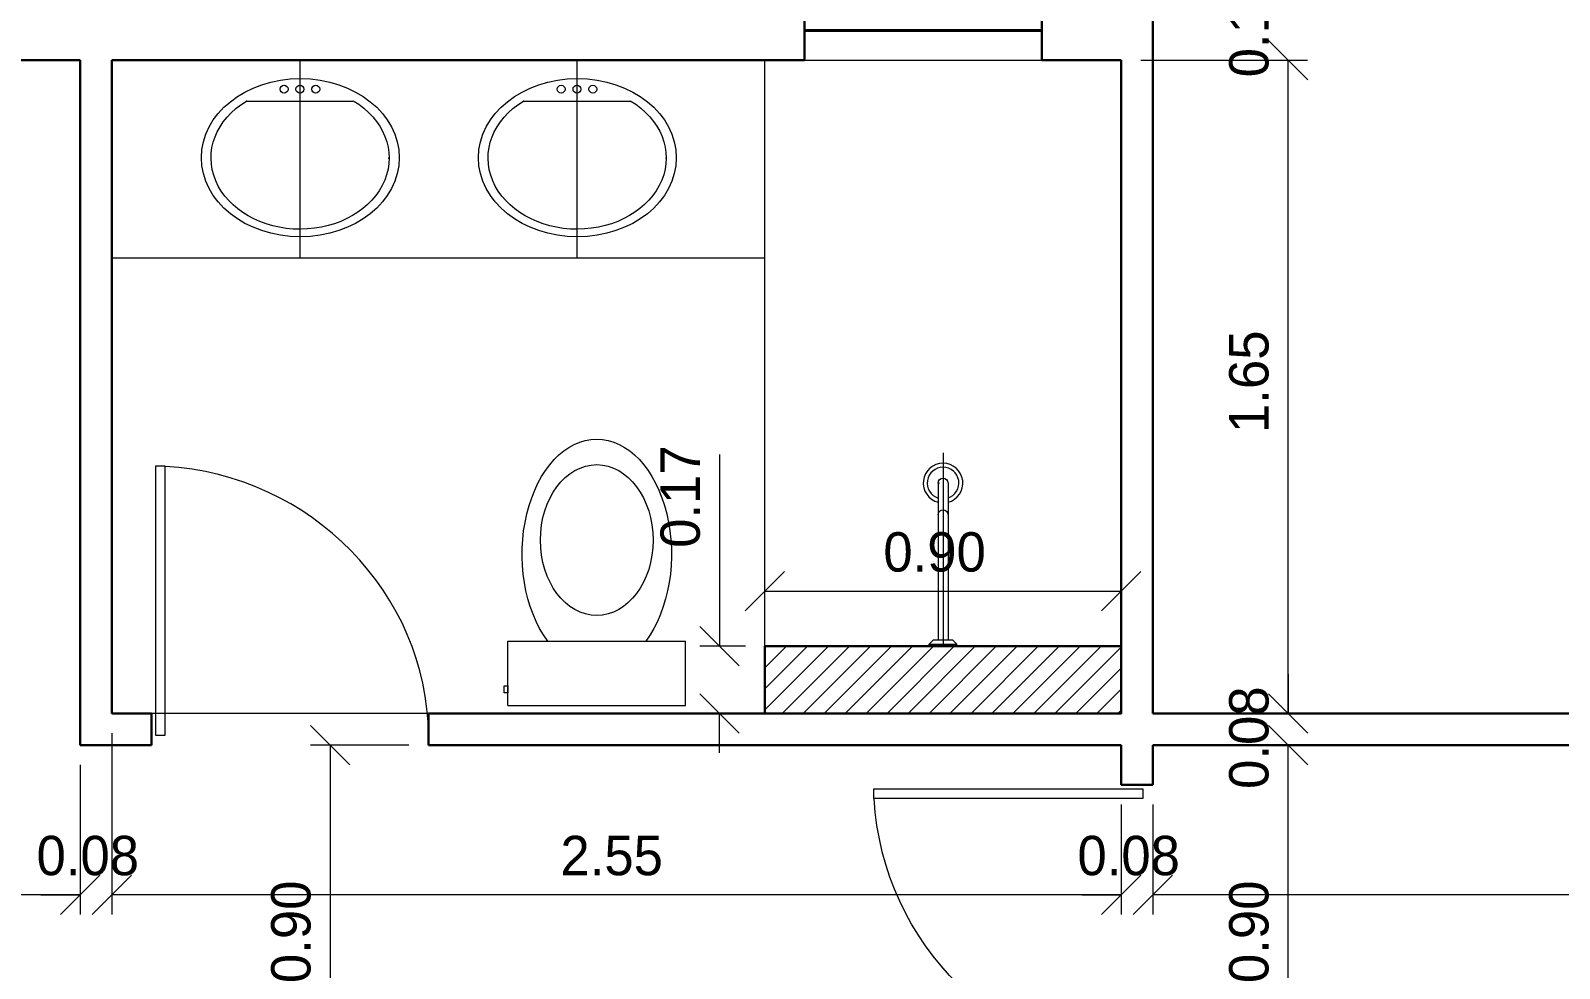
# Model space of a CAD drawing. Header units: metres. Extents: x 2.9 to 62.3, y 8 to 50.1.
# Drawn here: x 12.499 to 16.362, y 18.845 to 21.214 of the extents above; entities that cross this region are included whole.
import ezdxf
from ezdxf.enums import TextEntityAlignment as Align

# ---------------------------------------------------------------- set-up
doc = ezdxf.new("R2010")
doc.units = ezdxf.units.M
doc.header["$MEASUREMENT"] = 0
doc.linetypes.add('DGN Style 4', pattern=[1.626995, 0.812989, -0.406495, 0.001016, -0.406495])
doc.layers.get('Defpoints').update_dxf_attribs({"lineweight": 0})
for name, color, linetype, lineweight in [('00-EDIFICACOES TÉRREO', 7, 'Continuous', 0), ('24 - Textos Gerais', 7, 'Continuous', 0), ('34 - Mobiliário', 7, 'Continuous', 0), ('CORNIJAS_VAR NA PLANTA PTIPO 1', 7, 'Continuous', 0), ('Cotas', 13, 'Continuous', 0), ('Level 14', 7, 'Continuous', 0), ('Level 36', 7, 'Continuous', 0), ('Level 45', 7, 'Continuous', 0), ('Level 7', 7, 'Continuous', 0)]:
    doc.layers.add(name, color=color, linetype=linetype, lineweight=lineweight)
doc.styles.add('Style-INTL_ENGINEERING', font='INTL_ENGINEERING.shx')
doc.dimstyles.get("Standard").update_dxf_attribs({"dimtxt": 0.18, "dimasz": 0.18, "dimexe": 0.18, "dimexo": 0.0625, "dimgap": 0.09, "dimtad": 0, "dimtih": 1, "dimtoh": 1, "dimdec": 4, "dimzin": 1, "dimdsep": 46, "dimtxsty": 'Standard', "dimcen": 0, "dimadec": 0, "dimazin": 0, "dimtfac": 1, "dimtdec": 4, "dimtofl": 0, "dimtmove": 0, "dimatfit": 3, "dimfxl": 0, "dimtolj": 1, "dimtzin": 1, "dimarcsym": 0})

# ---------------------------------------------------------------- blocks, each defined once
blk = doc.blocks.new('*U20')
at = {"layer": '24 - Textos Gerais', "color": 172, "linetype": 'Continuous', "lineweight": 0}
for p, q in [((-0.2441, 0.035), (-0.2441, -0.035)), ((-0.2441, 0.035), (-0.2391, 0.035)), ((-0.2391, 0.035), (-0.2391, -0.035)), ((-0.2291, 0.025), (-0.2391, 0.035)), ((-0.2291, -0.025), (-0.2291, 0.025)), ((0.168, 0.0125), (-0.2291, 0.0125)), ((-0.2441, -0.035), (-0.2391, -0.035)), ((-0.2391, -0.035), (-0.2291, -0.025)), ((0.168, -0.0125), (-0.2291, -0.0125))]:
    blk.add_line(p, q, dxfattribs=at)
at = {"layer": '24 - Textos Gerais', "color": 172, "linetype": 'DGN Style 4', "lineweight": 13}
blk.add_line((0.2441, 0), (-0.2441, 0), dxfattribs=at)
at = {"layer": '24 - Textos Gerais', "color": 172, "linetype": 'Continuous', "lineweight": 0}
for radius, start, end in [(0.05, 194.4775, 165.5225), (0.04, 198.21, 161.79)]:
    blk.add_arc((0.168, 0), radius, start, end, dxfattribs=at)
at = {"layer": '24 - Textos Gerais', "color": 172, "linetype": 'Continuous', "lineweight": 0, "extrusion": (0, 0, -1)}
for centre in [(-0.088, 0), (-0.168, 0)]:
    blk.add_arc(centre, 0.0125, 90, 270, dxfattribs=at)
at = {"layer": '24 - Textos Gerais', "color": 172, "linetype": 'Continuous', "lineweight": 0}
blk.add_point((0.168, 0.011), dxfattribs=at)
blk = doc.blocks.new('*U21')
at = {"layer": '24 - Textos Gerais', "color": 172, "linetype": 'Continuous', "lineweight": 13}
blk.add_line((-0.147, -0.136), (-0.147, 0.133), dxfattribs=at)
at = {"layer": '24 - Textos Gerais', "color": 172, "linetype": 'DGN Style 4', "lineweight": 13}
blk.add_line((-0.25, -0.001), (0.25, -0.001), dxfattribs=at)
at = {"layer": '24 - Textos Gerais', "color": 172, "linetype": 'Continuous', "lineweight": 13}
for centre in [(-0.177, 0.039), (-0.177, -0.001), (-0.177, -0.041)]:
    blk.add_circle(centre, 0.01, dxfattribs=at)
blk.add_ellipse((-0.004, 0), major_axis=(0, 0.25), ratio=0.8, dxfattribs=at)
at = {"layer": '24 - Textos Gerais', "color": 172, "linetype": 'Continuous', "lineweight": 13, "extrusion": (0, 0, -1)}
blk.add_ellipse((-0.0033, -0.0006), major_axis=(0, 0.225), ratio=0.8, start_param=5.350888, end_param=10.349301, dxfattribs=at)
at = {"layer": '24 - Textos Gerais', "color": 172, "linetype": 'Continuous', "lineweight": 13}
for p in [(-0.003, 0.224), (-0.003, 0.224), (-0.147, -0.136)]:
    blk.add_point(p, dxfattribs=at)
blk = doc.blocks.new('SANCXP')
at = {"layer": '24 - Textos Gerais', "color": 172, "linetype": 'Continuous', "lineweight": 0}
for p, q in [((0.06, -0.4488), (0.06, 0.4488)), ((0.06, 0.4488), (0.3864, 0.4488)), ((0.3864, -0.4488), (0.3864, 0.4488)), ((0.06, -0.4488), (0.3864, -0.4488))]:
    blk.add_line(p, q, dxfattribs=at)
at = {"layer": '24 - Textos Gerais', "color": 172, "linetype": 'Continuous', "lineweight": 0, "extrusion": (0, 0, -1), "flags": 128}
blk.add_lwpolyline([(-0.1252, -0.4682), (-0.1601, -0.4682), (-0.1601, -0.4492), (-0.1252, -0.4492)], close=True, dxfattribs=at)
at = {"layer": '24 - Textos Gerais', "color": 172, "linetype": 'Continuous', "lineweight": 0}
blk.add_ellipse((0.825, 0.0001), major_axis=(-0.5814, 0), ratio=0.649123, start_param=0.716078, end_param=5.567107, dxfattribs=at)
at = {"layer": '24 - Textos Gerais', "color": 172, "linetype": 'Continuous', "lineweight": 0, "extrusion": (0, 0, -1)}
blk.add_ellipse((0.8964, 0.0001), major_axis=(0.381, 0), ratio=0.746923, dxfattribs=at)
blk = doc.blocks.new('*U23')
at = {"layer": '24 - Textos Gerais', "color": 172, "linetype": 'Continuous', "lineweight": 13}
blk.add_line((-0.147, -0.136), (-0.147, 0.133), dxfattribs=at)
at = {"layer": '24 - Textos Gerais', "color": 172, "linetype": 'DGN Style 4', "lineweight": 13}
blk.add_line((-0.25, -0.001), (0.25, -0.001), dxfattribs=at)
at = {"layer": '24 - Textos Gerais', "color": 172, "linetype": 'Continuous', "lineweight": 13}
for centre in [(-0.177, 0.039), (-0.177, -0.001), (-0.177, -0.041)]:
    blk.add_circle(centre, 0.01, dxfattribs=at)
blk.add_ellipse((-0.004, 0), major_axis=(0, 0.25), ratio=0.8, dxfattribs=at)
at = {"layer": '24 - Textos Gerais', "color": 172, "linetype": 'Continuous', "lineweight": 13, "extrusion": (0, 0, -1)}
blk.add_ellipse((-0.0033, -0.0006), major_axis=(0, 0.225), ratio=0.8, start_param=5.350888, end_param=10.349301, dxfattribs=at)
at = {"layer": '24 - Textos Gerais', "color": 172, "linetype": 'Continuous', "lineweight": 13}
for p in [(-0.003, 0.224), (-0.003, 0.224), (-0.147, -0.136)]:
    blk.add_point(p, dxfattribs=at)
blk = doc.blocks.new('*U19')
at = {"layer": 'Level 36', "color": 172, "linetype": 'Continuous', "lineweight": 13}
for p, q in [((-16.145, 1.58), (-16.145, 3.23)), ((-16.145, 2.73), (-17.795, 2.73)), ((-16.145, 2.73), (-17.795, 2.73))]:
    blk.add_line(p, q, dxfattribs=at)
at = {"layer": '24 - Textos Gerais', "color": 172, "linetype": 'Continuous', "lineweight": 13, "rotation": 270}
for name, p in [('*U21', (-17.319, 2.98)), ('*U23', (-16.619, 2.98))]:
    blk.add_blockref(name, p, dxfattribs=at)
at = {"layer": '24 - Textos Gerais', "color": 172, "linetype": 'Continuous', "lineweight": 0, "extrusion": (0, 0, -1), "xscale": 0.5000000000216841, "yscale": 0.5000000000216841, "zscale": 0.5000000000216841, "rotation": 89.99946639056465}
blk.add_blockref('SANCXP', (16.57, 1.57), dxfattribs=at)
at = {"layer": '24 - Textos Gerais', "color": 172, "linetype": 'Continuous', "lineweight": 0, "rotation": 90}
blk.add_blockref('*U20', (-15.695, 1.9941), dxfattribs=at)
blk = doc.blocks.new('P70D_1')
at = {"layer": 'Level 14', "color": 7, "linetype": 'Continuous', "lineweight": 13}
for p, q in [((0.035, 0.705), (0.01, 0.705)), ((0.01, 0.705), (0.01, 0.025)), ((0.035, 0.025), (0.035, 0.705)), ((0.01, 0.025), (0.035, 0.025))]:
    blk.add_line(p, q, dxfattribs=at)
blk.add_ellipse((0.0073, 0.032), major_axis=(0.6611, -0.2141), ratio=0.965677, start_param=0.313159, end_param=1.833935, dxfattribs=at)
at = {"layer": 'Level 7', "color": 7, "linetype": 'Continuous', "lineweight": 30}
for p, q in [((0, 0), (0, 0.08)), ((0.7, 0), (0.7, 0.08))]:
    blk.add_line(p, q, dxfattribs=at)
blk = doc.blocks.new('J140B1')
at = {"layer": '34 - Mobiliário', "color": 7, "linetype": 'Continuous', "lineweight": 40}
blk.add_line((0, 0.075), (0.6, 0.075), dxfattribs=at)
at = {"layer": 'CORNIJAS_VAR NA PLANTA PTIPO 1', "color": 7, "linetype": 'Continuous', "lineweight": 30}
for p, q in [((0, 0), (0, 0.15)), ((0.6, 0), (0.6, 0.15))]:
    blk.add_line(p, q, dxfattribs=at)
at = {"layer": 'CORNIJAS_VAR NA PLANTA PTIPO 1', "color": 7, "linetype": 'Continuous', "lineweight": 0}
for p, q in [((0, 0.15), (0.6, 0.15)), ((0, 0), (0.6, 0))]:
    blk.add_line(p, q, dxfattribs=at)
blk = doc.blocks.new('P70D')
at = {"layer": '00-EDIFICACOES TÉRREO', "color": 7, "linetype": 'Continuous', "lineweight": 13}
for p, q in [((0.035, 0.705), (0.01, 0.705)), ((0.01, 0.705), (0.01, 0.025)), ((0.035, 0.025), (0.035, 0.705)), ((0.01, 0.025), (0.035, 0.025))]:
    blk.add_line(p, q, dxfattribs=at)
blk.add_ellipse((0.0073, 0.032), major_axis=(0.6611, -0.2141), ratio=0.965677, start_param=0.313159, end_param=1.833935, dxfattribs=at)
at = {"layer": 'CORNIJAS_VAR NA PLANTA PTIPO 1', "color": 7, "linetype": 'Continuous', "lineweight": 30}
for p, q in [((0, 0), (0, 0.08)), ((0.7, 0), (0.7, 0.08))]:
    blk.add_line(p, q, dxfattribs=at)
blk = doc.blocks.new('_Oblique')
at = {"color": 0, "linetype": 'ByBlock', "lineweight": -2}
blk.add_line((0.5, 0.5), (-0.5, -0.5), dxfattribs=at)
blk = doc.blocks.new('*D496')
at = {"layer": 'Cotas', "color": 2, "linetype": 'Continuous', "lineweight": 0}
for p, q in [((15.3841, 19.409), (15.7258, 19.409)), ((15.6763, 18.509), (15.6763, 19.409)), ((15.755, 18.509), (15.6268, 18.509))]:
    blk.add_line(p, q, dxfattribs=at)
at = {"layer": 'Defpoints'}
for p in [(15.3346, 19.409), (15.6763, 19.409), (15.6763, 18.959), (15.8045, 18.509)]:
    blk.add_point(p, dxfattribs=at)
at = {"layer": 'Cotas', "color": 2, "linetype": 'Continuous', "lineweight": 0, "xscale": 0.0995, "yscale": 0.0995, "zscale": 0.0995}
for p, rotation in [((15.6763, 19.409), 90), ((15.6763, 18.509), 270)]:
    blk.add_blockref('_Oblique', p, dxfattribs=dict(at, rotation=rotation))
at = {"layer": 'Cotas', "color": 2, "linetype": 'Continuous', "lineweight": 0, "style": 'Style-INTL_ENGINEERING'}
blk.add_text('0.90', height=0.0995, rotation=90, dxfattribs=at).set_placement((15.5771, 18.8082), align=Align.MIDDLE_LEFT)
blk = doc.blocks.new('*D497')
at = {"layer": 'Cotas', "color": 2, "linetype": 'Continuous', "lineweight": 0}
for p, q in [((15.6763, 19.5885), (15.6763, 19.489)), ((15.3841, 19.489), (15.7258, 19.489)), ((15.3841, 19.409), (15.7258, 19.409)), ((15.6763, 19.3095), (15.6763, 19.409))]:
    blk.add_line(p, q, dxfattribs=at)
at = {"layer": 'Defpoints'}
for p in [(15.3346, 19.489), (15.6763, 19.489), (15.6763, 19.449), (15.3346, 19.409)]:
    blk.add_point(p, dxfattribs=at)
at = {"layer": 'Cotas', "color": 2, "linetype": 'Continuous', "lineweight": 0, "xscale": 0.0995, "yscale": 0.0995, "zscale": 0.0995}
for p, rotation in [((15.6763, 19.489), 270), ((15.6763, 19.409), 90)]:
    blk.add_blockref('_Oblique', p, dxfattribs=dict(at, rotation=rotation))
at = {"layer": 'Cotas', "color": 2, "linetype": 'Continuous', "lineweight": 0, "style": 'Style-INTL_ENGINEERING'}
blk.add_text('0.08', height=0.0995, rotation=90, dxfattribs=at).set_placement((15.5771, 19.2986), align=Align.MIDDLE_LEFT)
blk = doc.blocks.new('*D498')
at = {"layer": 'Cotas', "color": 2, "linetype": 'Continuous', "lineweight": 0}
for p, q in [((15.304, 21.139), (15.7258, 21.139)), ((15.6763, 19.489), (15.6763, 21.139)), ((15.3841, 19.489), (15.7258, 19.489))]:
    blk.add_line(p, q, dxfattribs=at)
at = {"layer": 'Defpoints'}
for p in [(15.2545, 21.139), (15.6763, 21.139), (15.6763, 20.314), (15.3346, 19.489)]:
    blk.add_point(p, dxfattribs=at)
at = {"layer": 'Cotas', "color": 2, "linetype": 'Continuous', "lineweight": 0, "xscale": 0.0995, "yscale": 0.0995, "zscale": 0.0995}
for p, rotation in [((15.6763, 21.139), 90), ((15.6763, 19.489), 270)]:
    blk.add_blockref('_Oblique', p, dxfattribs=dict(at, rotation=rotation))
at = {"layer": 'Cotas', "color": 2, "linetype": 'Continuous', "lineweight": 0, "style": 'Style-INTL_ENGINEERING'}
blk.add_text('1.65', height=0.0995, rotation=90, dxfattribs=at).set_placement((15.5771, 20.1976), align=Align.MIDDLE_LEFT)
blk = doc.blocks.new('*D499')
at = {"layer": 'Cotas', "color": 2, "linetype": 'Continuous', "lineweight": 0}
for p, q in [((15.6763, 21.3885), (15.6763, 21.289)), ((15.234, 21.289), (15.7258, 21.289)), ((15.304, 21.139), (15.7258, 21.139)), ((15.6763, 21.0395), (15.6763, 21.139))]:
    blk.add_line(p, q, dxfattribs=at)
at = {"layer": 'Defpoints'}
for p in [(15.1845, 21.289), (15.6763, 21.289), (15.6763, 21.214), (15.2545, 21.139)]:
    blk.add_point(p, dxfattribs=at)
at = {"layer": 'Cotas', "color": 2, "linetype": 'Continuous', "lineweight": 0, "xscale": 0.0995, "yscale": 0.0995, "zscale": 0.0995}
for p, rotation in [((15.6763, 21.289), 270), ((15.6763, 21.139), 90)]:
    blk.add_blockref('_Oblique', p, dxfattribs=dict(at, rotation=rotation))
at = {"layer": 'Cotas', "color": 2, "linetype": 'Continuous', "lineweight": 0, "style": 'Style-INTL_ENGINEERING'}
blk.add_text('0.15', height=0.0995, rotation=90, dxfattribs=at).set_placement((15.5771, 21.096), align=Align.MIDDLE_LEFT)
blk = doc.blocks.new('*D519')
at = {"layer": 'Cotas', "color": 2, "linetype": 'Continuous', "lineweight": 0}
for p, q in [((17.8346, 19.4395), (17.8346, 18.9817)), ((15.3345, 19.2595), (15.3345, 18.9817)), ((17.8346, 19.0312), (15.3345, 19.0312))]:
    blk.add_line(p, q, dxfattribs=at)
at = {"layer": 'Defpoints'}
for p in [(17.8346, 19.489), (15.3345, 19.309), (15.3345, 19.0312), (16.5845, 19.0312)]:
    blk.add_point(p, dxfattribs=at)
at = {"layer": 'Cotas', "color": 2, "linetype": 'Continuous', "lineweight": 0, "xscale": 0.0995, "yscale": 0.0995, "zscale": 0.0995, "rotation": 180}
blk.add_blockref('_Oblique', (15.3345, 19.0312), dxfattribs=at)
at = {"layer": 'Cotas', "color": 2, "linetype": 'Continuous', "lineweight": 0, "xscale": 0.0995, "yscale": 0.0995, "zscale": 0.0995}
blk.add_blockref('_Oblique', (17.8346, 19.0312), dxfattribs=at)
at = {"layer": 'Cotas', "color": 2, "linetype": 'Continuous', "lineweight": 0, "style": 'Style-INTL_ENGINEERING'}
blk.add_text('2.50', height=0.0995, dxfattribs=at).set_placement((16.4384, 19.1304), align=Align.MIDDLE_LEFT)
blk = doc.blocks.new('*D520')
at = {"layer": 'Cotas', "color": 2, "linetype": 'Continuous', "lineweight": 0}
for p, q in [((15.2545, 19.2596), (15.2545, 18.9817)), ((15.3345, 19.2595), (15.3345, 18.9817)), ((15.155, 19.0312), (15.2545, 19.0312)), ((15.434, 19.0312), (15.3345, 19.0312))]:
    blk.add_line(p, q, dxfattribs=at)
at = {"layer": 'Defpoints'}
for p in [(15.2545, 19.309), (15.3345, 19.309), (15.2545, 19.0312), (15.2945, 19.0312)]:
    blk.add_point(p, dxfattribs=at)
at = {"layer": 'Cotas', "color": 2, "linetype": 'Continuous', "lineweight": 0, "xscale": 0.0995, "yscale": 0.0995, "zscale": 0.0995}
blk.add_blockref('_Oblique', (15.2545, 19.0312), dxfattribs=at)
at = {"layer": 'Cotas', "color": 2, "linetype": 'Continuous', "lineweight": 0, "xscale": 0.0995, "yscale": 0.0995, "zscale": 0.0995, "rotation": 180}
blk.add_blockref('_Oblique', (15.3345, 19.0312), dxfattribs=at)
at = {"layer": 'Cotas', "color": 2, "linetype": 'Continuous', "lineweight": 0, "style": 'Style-INTL_ENGINEERING'}
blk.add_text('0.08', height=0.0995, dxfattribs=at).set_placement((15.1441, 19.1304), align=Align.MIDDLE_LEFT)
blk = doc.blocks.new('*D521')
at = {"layer": 'Cotas', "color": 2, "linetype": 'Continuous', "lineweight": 0}
for p, q in [((12.7045, 19.4395), (12.7045, 18.9817)), ((15.2545, 19.2596), (15.2545, 18.9817)), ((15.2545, 19.0312), (12.7045, 19.0312))]:
    blk.add_line(p, q, dxfattribs=at)
at = {"layer": 'Defpoints'}
for p in [(12.7045, 19.489), (15.2545, 19.309), (12.7045, 19.0312), (13.9795, 19.0312)]:
    blk.add_point(p, dxfattribs=at)
at = {"layer": 'Cotas', "color": 2, "linetype": 'Continuous', "lineweight": 0, "xscale": 0.0995, "yscale": 0.0995, "zscale": 0.0995, "rotation": 180}
blk.add_blockref('_Oblique', (12.7045, 19.0312), dxfattribs=at)
at = {"layer": 'Cotas', "color": 2, "linetype": 'Continuous', "lineweight": 0, "xscale": 0.0995, "yscale": 0.0995, "zscale": 0.0995}
blk.add_blockref('_Oblique', (15.2545, 19.0312), dxfattribs=at)
at = {"layer": 'Cotas', "color": 2, "linetype": 'Continuous', "lineweight": 0, "style": 'Style-INTL_ENGINEERING'}
blk.add_text('2.55', height=0.0995, dxfattribs=at).set_placement((13.8378, 19.1304), align=Align.MIDDLE_LEFT)
blk = doc.blocks.new('*D522')
at = {"layer": 'Cotas', "color": 2, "linetype": 'Continuous', "lineweight": 0}
for p, q in [((12.7045, 19.4395), (12.7045, 18.9817)), ((12.6245, 19.3595), (12.6245, 18.9817)), ((12.525, 19.0312), (12.6245, 19.0312)), ((12.804, 19.0312), (12.7045, 19.0312))]:
    blk.add_line(p, q, dxfattribs=at)
at = {"layer": 'Defpoints'}
for p in [(12.7045, 19.489), (12.6245, 19.409), (12.6245, 19.0312), (12.6645, 19.0312)]:
    blk.add_point(p, dxfattribs=at)
at = {"layer": 'Cotas', "color": 2, "linetype": 'Continuous', "lineweight": 0, "xscale": 0.0995, "yscale": 0.0995, "zscale": 0.0995}
blk.add_blockref('_Oblique', (12.6245, 19.0312), dxfattribs=at)
at = {"layer": 'Cotas', "color": 2, "linetype": 'Continuous', "lineweight": 0, "xscale": 0.0995, "yscale": 0.0995, "zscale": 0.0995, "rotation": 180}
blk.add_blockref('_Oblique', (12.7045, 19.0312), dxfattribs=at)
at = {"layer": 'Cotas', "color": 2, "linetype": 'Continuous', "lineweight": 0, "style": 'Style-INTL_ENGINEERING'}
blk.add_text('0.08', height=0.0995, dxfattribs=at).set_placement((12.5141, 19.1304), align=Align.MIDDLE_LEFT)
blk = doc.blocks.new('*D523')
at = {"layer": 'Cotas', "color": 2, "linetype": 'Continuous', "lineweight": 0}
for p, q in [((10.5245, 19.5848), (10.5245, 18.9817)), ((12.6245, 19.3595), (12.6245, 18.9817)), ((12.6245, 19.0312), (10.5245, 19.0312))]:
    blk.add_line(p, q, dxfattribs=at)
at = {"layer": 'Defpoints'}
for p in [(10.5245, 19.6343), (12.6245, 19.409), (10.5245, 19.0312), (11.5745, 19.0312)]:
    blk.add_point(p, dxfattribs=at)
at = {"layer": 'Cotas', "color": 2, "linetype": 'Continuous', "lineweight": 0, "xscale": 0.0995, "yscale": 0.0995, "zscale": 0.0995, "rotation": 180}
blk.add_blockref('_Oblique', (10.5245, 19.0312), dxfattribs=at)
at = {"layer": 'Cotas', "color": 2, "linetype": 'Continuous', "lineweight": 0, "xscale": 0.0995, "yscale": 0.0995, "zscale": 0.0995}
blk.add_blockref('_Oblique', (12.6245, 19.0312), dxfattribs=at)
at = {"layer": 'Cotas', "color": 2, "linetype": 'Continuous', "lineweight": 0, "style": 'Style-INTL_ENGINEERING'}
blk.add_text('2.10', height=0.0995, dxfattribs=at).set_placement((11.4565, 19.1304), align=Align.MIDDLE_LEFT)
blk = doc.blocks.new('*D284')
at = {"layer": 'Cotas', "color": 2, "linetype": 'Continuous', "lineweight": 0}
for p, q in [((13.455, 19.409), (13.2064, 19.409)), ((13.2559, 19.409), (13.2559, 18.509)), ((13.475, 18.509), (13.2064, 18.509))]:
    blk.add_line(p, q, dxfattribs=at)
at = {"layer": 'Defpoints'}
for p in [(13.5045, 19.409), (13.2559, 18.959), (13.2559, 18.509), (13.5245, 18.509)]:
    blk.add_point(p, dxfattribs=at)
at = {"layer": 'Cotas', "color": 2, "linetype": 'Continuous', "lineweight": 0, "xscale": 0.0995, "yscale": 0.0995, "zscale": 0.0995}
for p, rotation in [((13.2559, 19.409), 90), ((13.2559, 18.509), 270)]:
    blk.add_blockref('_Oblique', p, dxfattribs=dict(at, rotation=rotation))
at = {"layer": 'Cotas', "color": 2, "linetype": 'Continuous', "lineweight": 0, "style": 'Style-INTL_ENGINEERING'}
blk.add_text('0.90', height=0.0995, rotation=90, dxfattribs=at).set_placement((13.1566, 18.8082), align=Align.MIDDLE_LEFT)
blk = doc.blocks.new('*D300')
at = {"layer": 'Cotas', "color": 2, "linetype": 'Continuous', "lineweight": 0}
for p, q in [((14.2395, 20.1437), (14.2395, 19.659)), ((14.305, 19.659), (14.19, 19.659)), ((14.305, 19.489), (14.19, 19.489)), ((14.2395, 19.3895), (14.2395, 19.489))]:
    blk.add_line(p, q, dxfattribs=at)
at = {"layer": 'Defpoints'}
for p in [(14.2395, 20.0256), (14.2395, 19.659), (14.3545, 19.659), (14.3545, 19.489)]:
    blk.add_point(p, dxfattribs=at)
at = {"layer": 'Cotas', "color": 2, "linetype": 'Continuous', "lineweight": 0, "xscale": 0.0995, "yscale": 0.0995, "zscale": 0.0995}
for p, rotation in [((14.2395, 19.659), 270), ((14.2395, 19.489), 90)]:
    blk.add_blockref('_Oblique', p, dxfattribs=dict(at, rotation=rotation))
at = {"layer": 'Cotas', "color": 2, "linetype": 'Continuous', "lineweight": 0, "style": 'Style-INTL_ENGINEERING'}
blk.add_text('0.17', height=0.0995, rotation=90, dxfattribs=at).set_placement((14.1403, 19.9075), align=Align.MIDDLE_LEFT)
blk = doc.blocks.new('*D301')
at = {"layer": 'Cotas', "color": 2, "linetype": 'Continuous', "lineweight": 0}
for p, q in [((14.3545, 19.7085), (14.3545, 19.8475)), ((15.2545, 19.7085), (15.2545, 19.8475)), ((14.3545, 19.798), (15.2545, 19.798))]:
    blk.add_line(p, q, dxfattribs=at)
at = {"layer": 'Defpoints'}
for p in [(14.8045, 19.798), (15.2545, 19.798), (14.3545, 19.659), (15.2545, 19.659)]:
    blk.add_point(p, dxfattribs=at)
at = {"layer": 'Cotas', "color": 2, "linetype": 'Continuous', "lineweight": 0, "xscale": 0.0995, "yscale": 0.0995, "zscale": 0.0995, "rotation": 180}
blk.add_blockref('_Oblique', (14.3545, 19.798), dxfattribs=at)
at = {"layer": 'Cotas', "color": 2, "linetype": 'Continuous', "lineweight": 0, "xscale": 0.0995, "yscale": 0.0995, "zscale": 0.0995}
blk.add_blockref('_Oblique', (15.2545, 19.798), dxfattribs=at)
at = {"layer": 'Cotas', "color": 2, "linetype": 'Continuous', "lineweight": 0, "style": 'Style-INTL_ENGINEERING'}
blk.add_text('0.90', height=0.0995, dxfattribs=at).set_placement((14.6537, 19.8973), align=Align.MIDDLE_LEFT)

msp = doc.modelspace()

# ---------------------------------------------------------------- linework, layer by layer
at = {"layer": 'CORNIJAS_VAR NA PLANTA PTIPO 1', "color": 7, "linetype": 'Continuous', "lineweight": 30}
for p, q in [((15.3346, 19.489), (15.3346, 21.364)), ((12.6245, 21.139), (10.6545, 21.139)), ((12.6245, 21.139), (12.6245, 19.409)), ((12.7045, 21.139), (12.7045, 19.489)), ((14.4545, 21.139), (12.7045, 21.139)), ((15.2545, 21.139), (15.0545, 21.139)), ((15.2545, 19.489), (15.2545, 21.139)), ((12.8045, 19.489), (12.7045, 19.489)), ((15.2545, 19.489), (13.5045, 19.489)), ((17.0345, 19.489), (15.3346, 19.489)), ((12.8045, 19.409), (12.6245, 19.409)), ((15.2545, 19.409), (13.5045, 19.409)), ((15.2545, 19.409), (15.2545, 19.309)), ((15.3346, 19.309), (15.3346, 19.409)), ((17.0348, 19.409), (15.3346, 19.409))]:
    msp.add_line(p, q, dxfattribs=at)
at = {"layer": 'CORNIJAS_VAR NA PLANTA PTIPO 1', "color": 7, "linetype": 'Continuous', "lineweight": 0}
msp.add_line((13.5045, 19.489), (12.8045, 19.489), dxfattribs=at)
at = {"layer": 'Level 45', "color": 6, "linetype": 'Continuous', "lineweight": 0}
for p, q in [((14.3545, 19.4987), (14.5148, 19.659)), ((14.3545, 19.5518), (14.4618, 19.659)), ((14.3545, 19.6048), (14.4088, 19.659)), ((14.3545, 19.6578), (14.3557, 19.659)), ((14.3979, 19.489), (14.5679, 19.659)), ((14.4509, 19.489), (14.6209, 19.659)), ((14.5039, 19.489), (14.6739, 19.659)), ((14.557, 19.489), (14.727, 19.659)), ((14.61, 19.489), (14.78, 19.659)), ((14.663, 19.489), (14.833, 19.659)), ((14.7161, 19.489), (14.8861, 19.659)), ((14.7691, 19.489), (14.9391, 19.659)), ((14.8221, 19.489), (14.9921, 19.659)), ((14.8752, 19.489), (15.0452, 19.659)), ((14.9282, 19.489), (15.0982, 19.659)), ((14.9812, 19.489), (15.1512, 19.659)), ((15.0343, 19.489), (15.2043, 19.659)), ((15.0873, 19.489), (15.2545, 19.6563)), ((15.1403, 19.489), (15.2545, 19.6032)), ((15.1934, 19.489), (15.2545, 19.5502)), ((15.2464, 19.489), (15.2545, 19.4972))]:
    msp.add_line(p, q, dxfattribs=at)
at = {"layer": 'Level 45', "color": 6, "linetype": 'Continuous', "lineweight": 30, "flags": 128}
msp.add_lwpolyline([(14.3545, 19.489), (14.3545, 19.659), (15.2545, 19.659), (15.2545, 19.489)], close=True, dxfattribs=at)

# ---------------------------------------------------------------- block references
at = {"layer": 'CORNIJAS_VAR NA PLANTA PTIPO 1', "color": 7, "linetype": 'Continuous', "lineweight": 30, "xscale": 0.9999953433792164, "yscale": -0.9999953433792164}
msp.add_blockref('J140B1', (14.4545, 21.289), dxfattribs=at)
at = {"layer": 'CORNIJAS_VAR NA PLANTA PTIPO 1', "color": 7, "linetype": 'Continuous', "lineweight": 30, "xscale": 1.000004656718364, "yscale": 1.000004656718364, "rotation": 359.9991995895742}
msp.add_blockref('P70D', (12.8045, 19.4091), dxfattribs=at)
at = {"layer": 'Level 36', "color": 172, "linetype": 'Continuous', "lineweight": 13}
msp.add_blockref('*U19', (30.4996, 17.909), dxfattribs=at)
at = {"layer": 'Level 7', "color": 7, "linetype": 'Continuous', "lineweight": 30, "xscale": 1.000004656718361, "yscale": -1.000004656718361, "rotation": 270.0008004104258}
msp.add_blockref('P70D_1', (15.3345, 19.309), dxfattribs=at)

# ---------------------------------------------------------------- dimensions: what is measured, and where the dimension line sits
at = {"layer": 'Cotas', "color": 2, "linetype": 'Continuous', "lineweight": 0}
for base, p1, p2, angle, override, picture, middle in [((15.6763, 21.289), (15.2545, 21.139), (15.1845, 21.289), 90, {"dimtxt": 0.0995, "dimasz": 0.0995, "dimexe": 0.0495, "dimexo": 0.0495, "dimgap": 0.0495, "dimtad": 1, "dimtih": 0, "dimtoh": 0, "dimdec": 2, "dimzin": 3, "dimtxsty": 'Style-INTL_ENGINEERING', "dimblk": 'Oblique', "dimclre": 2, "dimtdec": 2, "dimatfit": 1, "dimtolj": 0, "dimtzin": 3, "dimlwe": 0}, '*D499', (15.6763, 21.214)), ((14.2395, 19.659), (14.3545, 19.489), (14.3545, 19.659), 90, {"dimtxt": 0.0995, "dimasz": 0.0995, "dimexe": 0.0495, "dimexo": 0.0495, "dimgap": 0.0495, "dimtad": 1, "dimtih": 0, "dimtoh": 0, "dimdec": 2, "dimzin": 3, "dimtxsty": 'Style-INTL_ENGINEERING', "dimblk": 'Oblique', "dimclre": 2, "dimtdec": 2, "dimatfit": 1, "dimfrac": 2, "dimtolj": 0, "dimtzin": 3, "dimlwe": 0}, '*D300', (14.2395, 20.0256)), ((15.6763, 19.489), (15.3346, 19.409), (15.3346, 19.489), 90, {"dimtxt": 0.0995, "dimasz": 0.0995, "dimexe": 0.0495, "dimexo": 0.0495, "dimgap": 0.0495, "dimtad": 1, "dimtih": 0, "dimtoh": 0, "dimdec": 2, "dimzin": 3, "dimtxsty": 'Style-INTL_ENGINEERING', "dimblk": 'Oblique', "dimclre": 2, "dimtdec": 2, "dimatfit": 1, "dimtolj": 0, "dimtzin": 3, "dimlwe": 0}, '*D497', (15.6763, 19.449)), ((12.6245, 19.0312), (12.7045, 19.489), (12.6245, 19.409), 180, {"dimtxt": 0.0995, "dimasz": 0.0995, "dimexe": 0.0495, "dimexo": 0.0495, "dimgap": 0.0495, "dimtad": 1, "dimtih": 0, "dimtoh": 0, "dimdec": 2, "dimzin": 3, "dimtxsty": 'Style-INTL_ENGINEERING', "dimblk": 'Oblique', "dimclre": 2, "dimtdec": 2, "dimatfit": 1, "dimtolj": 0, "dimtzin": 3, "dimlwe": 0}, '*D522', (12.6645, 19.0312)), ((15.2545, 19.0312), (15.3345, 19.309), (15.2545, 19.309), 180, {"dimtxt": 0.0995, "dimasz": 0.0995, "dimexe": 0.0495, "dimexo": 0.0495, "dimgap": 0.0495, "dimtad": 1, "dimtih": 0, "dimtoh": 0, "dimdec": 2, "dimzin": 3, "dimtxsty": 'Style-INTL_ENGINEERING', "dimblk": 'Oblique', "dimclre": 2, "dimtdec": 2, "dimatfit": 1, "dimtolj": 0, "dimtzin": 3, "dimlwe": 0}, '*D520', (15.2945, 19.0312))]:
    dim = msp.add_linear_dim(base=base, p1=p1, p2=p2, angle=angle, dimstyle='Standard', override=override, dxfattribs=at)
    dim.commit()
    dim.dimension.update_dxf_attribs({"geometry": picture, "text_midpoint": middle, "dimtype": 160})
for base, p1, p2, angle, picture, middle in [((15.6763, 21.139), (15.3346, 19.489), (15.2545, 21.139), 90, '*D498', (15.6763, 20.314)), ((10.5245, 19.0312), (12.6245, 19.409), (10.5245, 19.6343), 180, '*D523', (11.5745, 19.0312)), ((12.7045, 19.0312), (15.2545, 19.309), (12.7045, 19.489), 180, '*D521', (13.9795, 19.0312)), ((15.3345, 19.0312), (17.8346, 19.489), (15.3345, 19.309), 180, '*D519', (16.5845, 19.0312)), ((13.2559, 18.509), (13.5045, 19.409), (13.5245, 18.509), 270, '*D284', (13.2559, 18.959)), ((15.6763, 19.409), (15.8045, 18.509), (15.3346, 19.409), 90, '*D496', (15.6763, 18.959))]:
    dim = msp.add_linear_dim(base=base, p1=p1, p2=p2, angle=angle, dimstyle='Standard', override={"dimtxt": 0.0995, "dimasz": 0.0995, "dimexe": 0.0495, "dimexo": 0.0495, "dimgap": 0.0495, "dimtad": 1, "dimtih": 0, "dimtoh": 0, "dimdec": 2, "dimzin": 3, "dimtxsty": 'Style-INTL_ENGINEERING', "dimblk": 'Oblique', "dimclre": 2, "dimtdec": 2, "dimatfit": 1, "dimtolj": 0, "dimtzin": 3, "dimlwe": 0}, dxfattribs=at)
    dim.commit()
    dim.dimension.update_dxf_attribs({"geometry": picture, "text_midpoint": middle})
dim = msp.add_linear_dim(base=(15.2545, 19.798), p1=(14.3545, 19.659), p2=(15.2545, 19.659), dimstyle='Standard', override={"dimtxt": 0.0995, "dimasz": 0.0995, "dimexe": 0.0495, "dimexo": 0.0495, "dimgap": 0.0495, "dimtad": 1, "dimtih": 0, "dimtoh": 0, "dimdec": 2, "dimzin": 3, "dimtxsty": 'Style-INTL_ENGINEERING', "dimblk": 'Oblique', "dimclre": 2, "dimtdec": 2, "dimatfit": 1, "dimfrac": 2, "dimtolj": 0, "dimtzin": 3, "dimlwe": 0}, dxfattribs=at)
dim.commit()
dim.dimension.update_dxf_attribs({"geometry": '*D301', "text_midpoint": (14.8045, 19.798)})

doc.saveas('drawing.dxf')
